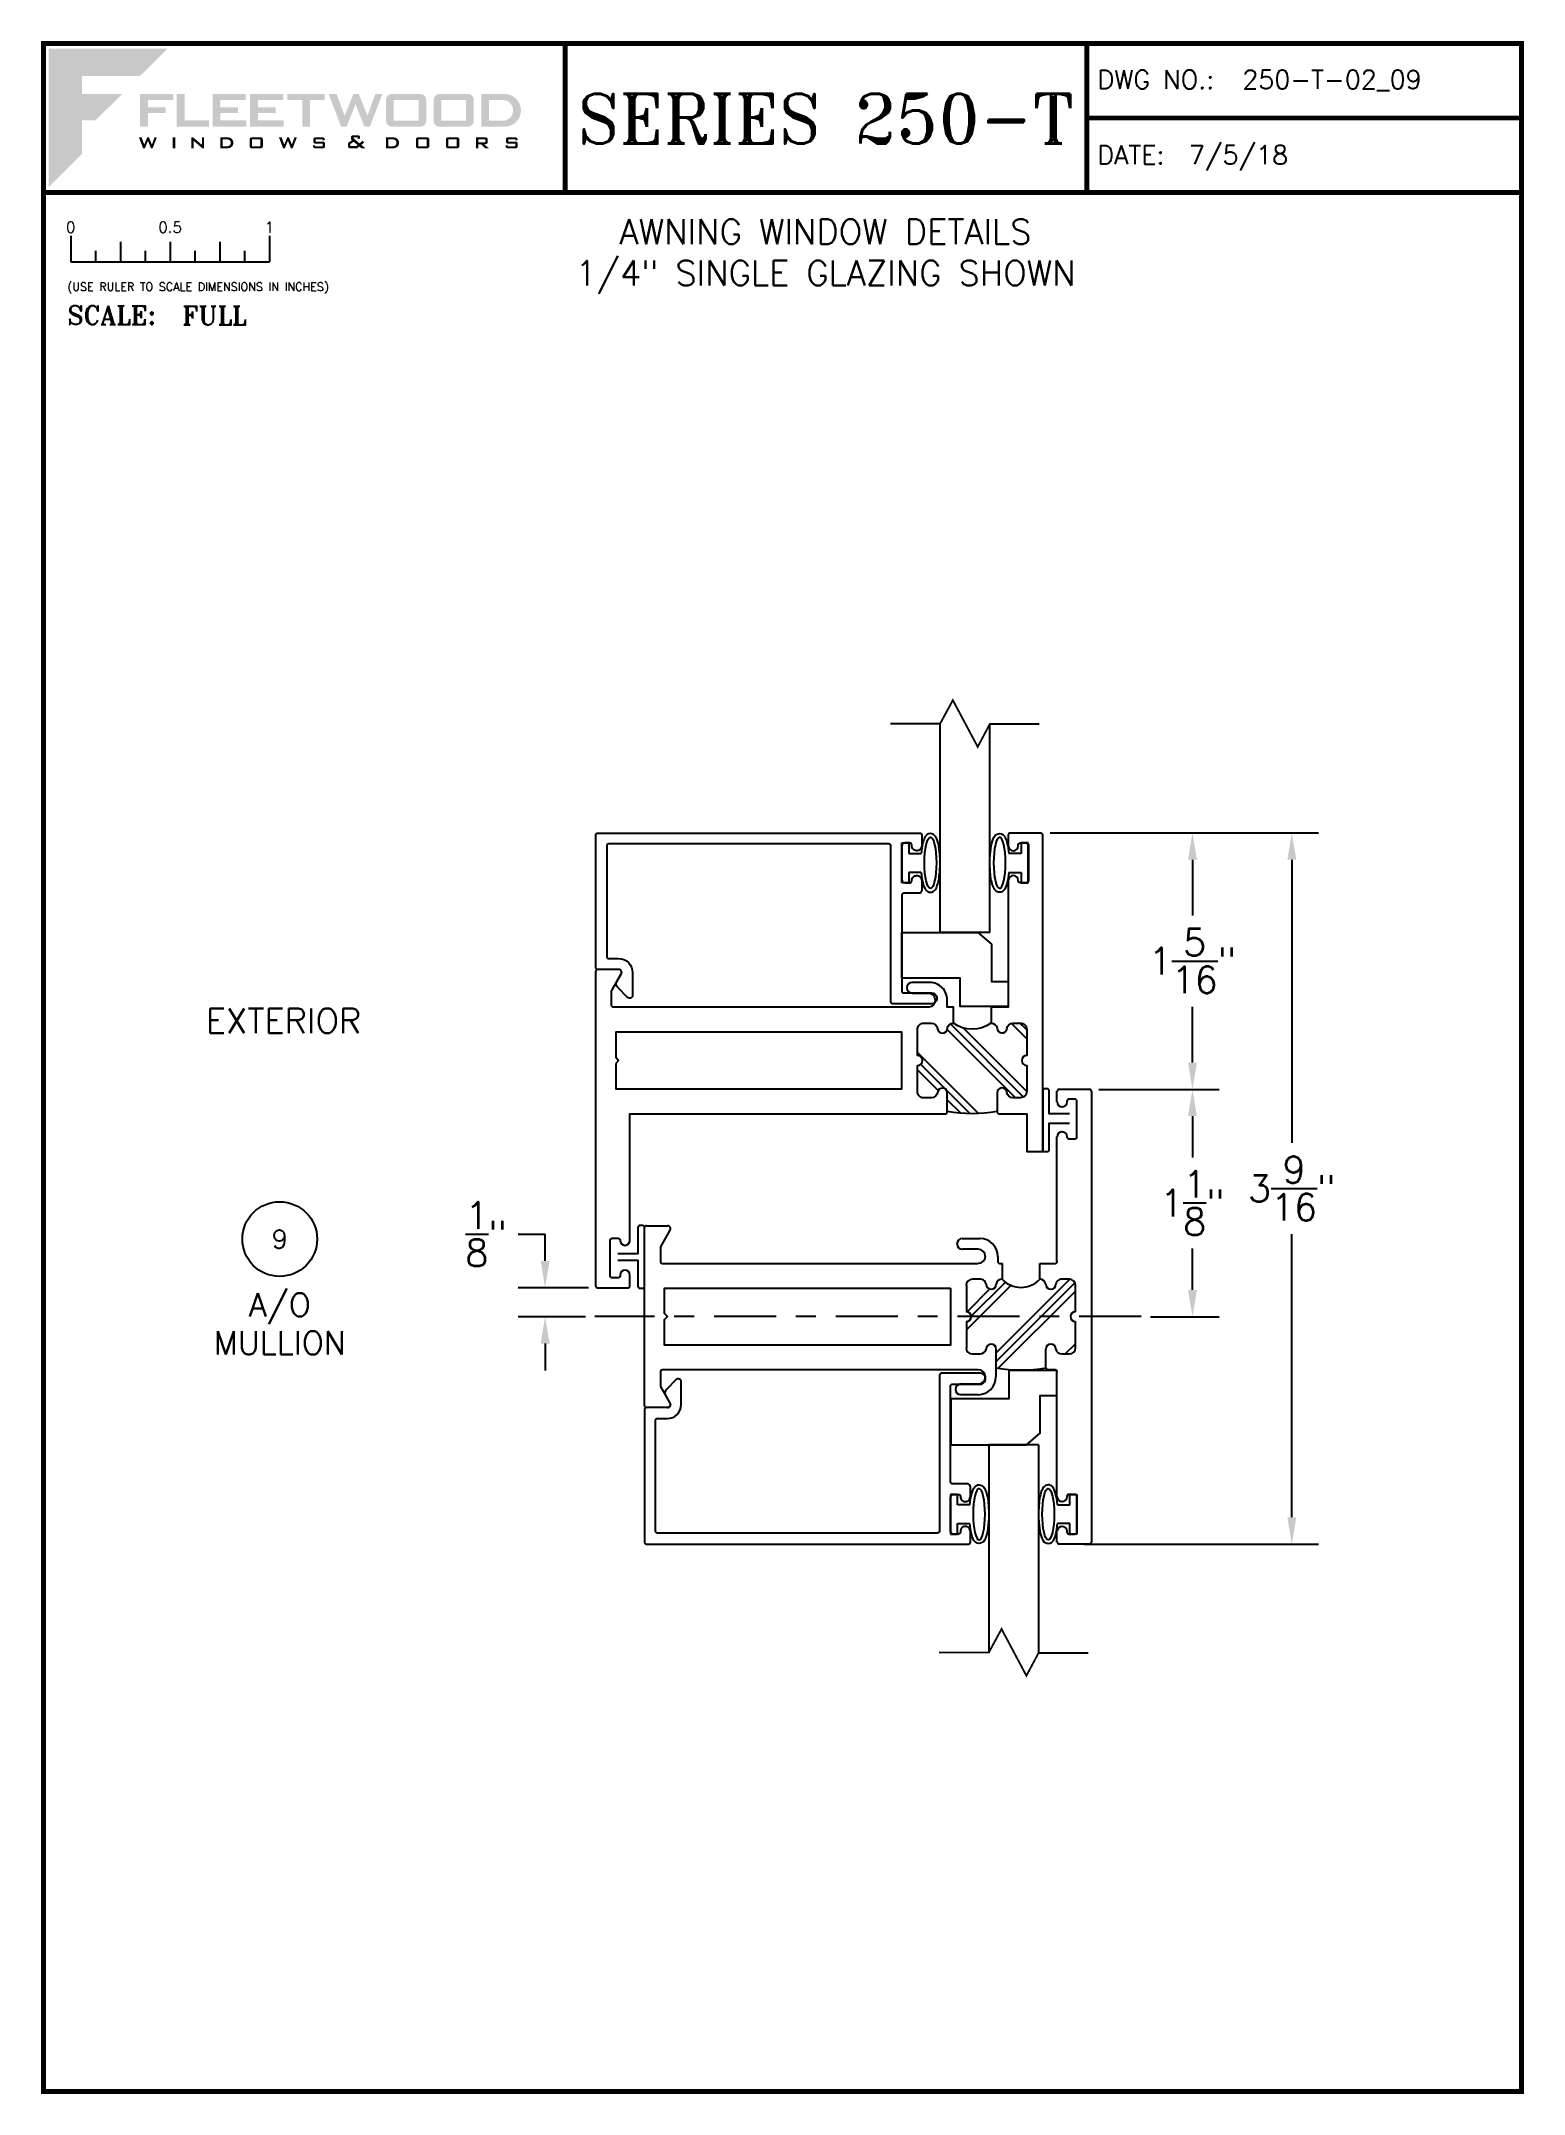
# Paper-space layout 'DETAIL 9' of a CAD drawing. Extents: x 0.3 to 7.8, y 0.1 to 10.4.
# The model-space entities are those that its viewports show. They can reach past a viewport. Long polylines and large blocks are cut down to what shows.
import ezdxf
from ezdxf.enums import TextEntityAlignment as Align

# ---------------------------------------------------------------- set-up
doc = ezdxf.new("R2010")
doc.units = 0
doc.header["$LTSCALE"] = 0.25
doc.header["$MEASUREMENT"] = 0
doc.linetypes.add('CENTER', pattern=[2, 1.25, -0.25, 0.25, -0.25])
doc.layers.get('0').update_dxf_attribs({"linetype": 'CONTINUOUS'})
doc.layers.get('DEFPOINTS').update_dxf_attribs({"linetype": 'CONTINUOUS'})
for name, color, linetype in [('CL', 40, 'CENTER'), ('DIM', 7, 'CONTINUOUS'), ('FRAME', 1, 'CONTINUOUS'), ('GLASS', 7, 'CONTINUOUS'), ('MISC', 7, 'CONTINUOUS'), ('VENT', 5, 'CONTINUOUS'), ('YK_GLASS_STOP', 5, 'CONTINUOUS')]:
    doc.layers.add(name, color=color, linetype=linetype)
doc.layers.add('VP', color=40, linetype='CONTINUOUS', plot=False)
doc.layers.get('VP').off()
doc.styles.add('ROMANS', font='romans')
doc.styles.add('ROMANT', font='romant')
doc.styles.add('SIMPLEX-094', font='simplex.shx', dxfattribs={"height": 0.094})
doc.styles.get("Standard").update_dxf_attribs({"font": 'simplex.shx'})
doc.dimstyles.new('FULL SCALE', dxfattribs={"dimscale": 0.75, "dimtxt": 0.18, "dimasz": 0.18, "dimexe": 0.18, "dimexo": 0.0625, "dimgap": 0.096, "dimtad": 0, "dimtih": 1, "dimtoh": 1, "dimdec": 4, "dimzin": 0, "dimdsep": 46, "dimlunit": 4, "dimtxsty": 'Standard', "dimcen": 0.09, "dimadec": 0, "dimazin": 0, "dimtfac": 1, "dimtdec": 4, "dimtofl": 0, "dimtmove": 0, "dimatfit": 3, "dimfxl": 0, "dimtolj": 1, "dimtzin": 0, "dimarcsym": 0})

# ---------------------------------------------------------------- blocks, each defined once
blk = doc.blocks.new('sectball')
blk.add_circle((0, 0), 0.125)
blk.add_attdef('NO', text='', height=0.062).set_placement((0, 0), align=Align.MIDDLE_CENTER)
for tag, p in [('LINE1', (0, -0.2588)), ('LINE2', (0, -0.3864)), ('LINE3', (0, -0.5214))]:
    blk.add_attdef(tag, text='', height=0.078).set_placement(p, align=Align.CENTER)
blk = doc.blocks.new('*D45')
at = {"layer": 'DEFPOINTS', "color": 0}
for p in [(5.332, 6.462), (5.501, 2.881), (6.595, 2.881)]:
    blk.add_point(p, dxfattribs=at)
at = {"layer": 'DIM', "color": 0, "lineweight": -2}
for p, q in [((5.379, 6.462), (6.73, 6.462)), ((6.595, 6.327), (6.595, 4.901)), ((6.595, 3.016), (6.595, 4.442)), ((5.548, 2.881), (6.73, 2.881))]:
    blk.add_line(p, q, dxfattribs=at)
at = {"layer": 'DIM', "color": 0}
for points in [[(6.573, 6.327), (6.618, 6.327), (6.595, 6.462)], [(6.573, 3.016), (6.618, 3.016), (6.595, 2.881)]]:
    blk.add_solid(points, dxfattribs=at)
at = {"layer": 'DIM', "color": 0, "insert": (6.595, 4.672), "char_height": 0.135, "attachment_point": 5}
blk.add_mtext('\\A1;3{\\H1.000000x;\\S9/16;}"', dxfattribs=at)
blk = doc.blocks.new('Fleetwood_Logo_6-10-15')
h = blk.add_hatch(color=154)
h.dxf.hatch_style = 1
h.paths.add_polyline_path([(0.2526, -0.0017), (0.0019, -0.0017), (0.0019, -0.2942), (0.0725, -0.2236), (0.0725, -0.1535), (0.1007, -0.1535), (0.1567, -0.0976), (0.0725, -0.0976), (0.0725, -0.0596), (0.1946, -0.0596)])
h = blk.add_hatch(color=251)
h.dxf.hatch_style = 1
h.paths.add_polyline_path([(0.2487, -0.1256), (0.2112, -0.1256), (0.2112, -0.1102), (0.2647, -0.1102), (0.2647, -0.0976), (0.1946, -0.0976), (0.1946, -0.1667), (0.2112, -0.1667), (0.2112, -0.1377), (0.2487, -0.1377)])
h = blk.add_hatch(color=251)
h.dxf.hatch_style = 1
h.paths.add_polyline_path([(0.2886, -0.0976), (0.272, -0.0976), (0.272, -0.1667), (0.3401, -0.1667), (0.3401, -0.1535), (0.2886, -0.1535)])
h = blk.add_hatch(color=251)
h.dxf.hatch_style = 1
h.paths.add_polyline_path([(0.4175, -0.0976), (0.3474, -0.0976), (0.3474, -0.1667), (0.4185, -0.1667), (0.4185, -0.1534), (0.364, -0.1534), (0.364, -0.1377), (0.4015, -0.1377), (0.4015, -0.1256), (0.364, -0.1256), (0.364, -0.1102), (0.4175, -0.1102)])
h = blk.add_hatch(color=251)
h.dxf.hatch_style = 1
h.paths.add_polyline_path([(0.4965, -0.0976), (0.4264, -0.0976), (0.4264, -0.1667), (0.4975, -0.1667), (0.4975, -0.1534), (0.443, -0.1534), (0.443, -0.1377), (0.4804, -0.1377), (0.4804, -0.1256), (0.443, -0.1256), (0.443, -0.1102), (0.4965, -0.1102)])
h = blk.add_hatch(color=251)
h.dxf.hatch_style = 1
h.paths.add_polyline_path([(0.5842, -0.0976), (0.5054, -0.0976), (0.5054, -0.1102), (0.5365, -0.1102), (0.5365, -0.1667), (0.5531, -0.1667), (0.5531, -0.1102), (0.5842, -0.1102)])
h = blk.add_hatch(color=251)
h.dxf.hatch_style = 1
h.paths.add_polyline_path([(0.6089, -0.0976), (0.5921, -0.0976), (0.6188, -0.1667), (0.63, -0.1667), (0.6489, -0.1192), (0.6679, -0.1667), (0.6789, -0.1667), (0.7056, -0.0976), (0.6908, -0.0976), (0.6742, -0.1433), (0.6558, -0.0976), (0.6446, -0.0976), (0.6261, -0.1433)])
h = blk.add_hatch(color=251)
h.dxf.hatch_style = 1
h.paths.add_polyline_path([(0.7853, -0.0976), (0.726, -0.0976, 0.414214), (0.7133, -0.1102), (0.7133, -0.154, 0.414214), (0.726, -0.1667), (0.7853, -0.1667, 0.414214), (0.798, -0.154), (0.798, -0.1102, 0.414214)])
h.paths.add_polyline_path([(0.7819, -0.1102), (0.7819, -0.154), (0.7294, -0.154), (0.7294, -0.1102)], flags=16)
h = blk.add_hatch(color=251)
h.dxf.hatch_style = 1
h.paths.add_polyline_path([(0.8856, -0.0976), (0.8262, -0.0976, 0.414214), (0.8136, -0.1102), (0.8136, -0.154, 0.414214), (0.8262, -0.1667), (0.8856, -0.1667, 0.414214), (0.8982, -0.154), (0.8982, -0.1102, 0.414214)])
h.paths.add_polyline_path([(0.8822, -0.1102), (0.8822, -0.154), (0.8296, -0.154), (0.8296, -0.1102)], flags=16)
h = blk.add_hatch(color=251)
h.dxf.hatch_style = 1
h.paths.add_polyline_path([(0.9632, -0.0976), (0.914, -0.0976), (0.914, -0.1667), (0.9632, -0.1667, 1)])
h.paths.add_polyline_path([(0.9301, -0.1102), (0.9593, -0.1102, -1), (0.9593, -0.154), (0.9301, -0.154)], flags=16)
h = blk.add_hatch(color=7)
h.dxf.hatch_style = 1
h.paths.add_polyline_path([(0.2301, -0.1891), (0.2251, -0.1891), (0.2196, -0.2043), (0.2134, -0.1891), (0.2097, -0.1891), (0.2035, -0.2043), (0.1978, -0.1891), (0.1922, -0.1891), (0.2011, -0.2121), (0.2048, -0.2121), (0.2112, -0.1963), (0.2175, -0.2121), (0.2212, -0.2121)])
h = blk.add_hatch(color=7)
h.dxf.hatch_style = 1
h.paths.add_polyline_path([(0.2691, -0.1891), (0.2637, -0.1891), (0.2637, -0.2118), (0.2637, -0.2121), (0.2691, -0.2121)])
h = blk.add_hatch(color=7)
h.dxf.hatch_style = 1
h.paths.add_polyline_path([(0.3077, -0.1964), (0.3259, -0.2121), (0.3298, -0.2121), (0.3298, -0.1891), (0.325, -0.1891), (0.325, -0.2047), (0.3067, -0.1891), (0.3029, -0.1891), (0.3029, -0.2121), (0.3077, -0.2121)])
h = blk.add_hatch(color=7)
h.dxf.hatch_style = 1
h.paths.add_polyline_path([(0.3801, -0.1891), (0.3637, -0.1891), (0.3637, -0.2121), (0.3801, -0.2121, 1)])
h.paths.add_polyline_path([(0.3691, -0.2079), (0.3691, -0.1933), (0.3788, -0.1933, -1), (0.3788, -0.2079)], flags=16)
h = blk.add_hatch(color=7)
h.dxf.hatch_style = 1
h.paths.add_polyline_path([(0.4537, -0.2079), (0.4537, -0.1933, 0.414214), (0.4495, -0.1891), (0.4297, -0.1891, 0.414214), (0.4255, -0.1933), (0.4255, -0.2079, 0.414214), (0.4297, -0.2121), (0.4495, -0.2121, 0.414214)])
h.paths.add_polyline_path([(0.4308, -0.2079), (0.4308, -0.1933), (0.4484, -0.1933), (0.4484, -0.2079)], flags=16)
h = blk.add_hatch(color=7)
h.dxf.hatch_style = 1
h.paths.add_polyline_path([(0.5253, -0.1891), (0.5203, -0.1891), (0.5148, -0.2043), (0.5087, -0.1891), (0.5049, -0.1891), (0.4988, -0.2043), (0.493, -0.1891), (0.4874, -0.1891), (0.4963, -0.2121), (0.5001, -0.2121), (0.5064, -0.1963), (0.5127, -0.2121), (0.5164, -0.2121)])
h = blk.add_hatch(color=7)
h.dxf.hatch_style = 1
h.paths.add_polyline_path([(0.5801, -0.1891), (0.5643, -0.1891, 0.414214), (0.56, -0.1933), (0.56, -0.1981, 0.414214), (0.5643, -0.2024), (0.58, -0.2024), (0.58, -0.2078), (0.5637, -0.2078), (0.5637, -0.2052), (0.5591, -0.2062), (0.5591, -0.2078, 0.414214), (0.5634, -0.2121), (0.5805, -0.2121, 0.414214), (0.5848, -0.2078), (0.5848, -0.2024, 0.414214), (0.5805, -0.1982), (0.5648, -0.1982), (0.5648, -0.193), (0.5798, -0.193), (0.5798, -0.1958), (0.5843, -0.1948), (0.5843, -0.1933, 0.414214)])
h = blk.add_hatch(color=7)
h.dxf.hatch_style = 1
h.paths.add_polyline_path([(0.645, -0.1913, -0.222262), (0.6447, -0.1906), (0.6447, -0.1892), (0.6535, -0.1892), (0.6535, -0.193), (0.6587, -0.1918), (0.6587, -0.189, 0.414214), (0.6544, -0.1847), (0.6437, -0.1847, 0.414214), (0.6394, -0.189), (0.6394, -0.1922, 0.222262), (0.6407, -0.1948), (0.6415, -0.1955), (0.6345, -0.1998, 0.260684), (0.6329, -0.2027), (0.6329, -0.2078, 0.414214), (0.6372, -0.2121), (0.6514, -0.2121, 0.17577), (0.6536, -0.2113), (0.657, -0.2085), (0.6614, -0.2121), (0.6699, -0.2121), (0.6613, -0.2049), (0.6676, -0.1997), (0.6637, -0.1964), (0.6574, -0.2017)])
h.paths.add_polyline_path([(0.6532, -0.2052), (0.6509, -0.2072, -0.17577), (0.6502, -0.2074), (0.6382, -0.2074), (0.6382, -0.2033, -0.260684), (0.6387, -0.2025), (0.6451, -0.1985)], flags=16)
h = blk.add_hatch(color=7)
h.dxf.hatch_style = 1
h.paths.add_polyline_path([(0.7294, -0.1891), (0.713, -0.1891), (0.713, -0.2121), (0.7294, -0.2121, 1)])
h.paths.add_polyline_path([(0.7184, -0.2079), (0.7184, -0.1933), (0.7281, -0.1933, -1), (0.7281, -0.2079)], flags=16)
h = blk.add_hatch(color=7)
h.dxf.hatch_style = 1
h.paths.add_polyline_path([(0.8045, -0.2079), (0.8045, -0.1933, 0.414214), (0.8003, -0.1891), (0.7805, -0.1891, 0.414214), (0.7763, -0.1933), (0.7763, -0.2079, 0.414214), (0.7805, -0.2121), (0.8003, -0.2121, 0.414214)])
h.paths.add_polyline_path([(0.7816, -0.2079), (0.7816, -0.1933), (0.7992, -0.1933), (0.7992, -0.2079)], flags=16)
h = blk.add_hatch(color=7)
h.dxf.hatch_style = 1
h.paths.add_polyline_path([(0.8678, -0.2079), (0.8678, -0.1933, 0.414214), (0.8636, -0.1891), (0.8438, -0.1891, 0.414214), (0.8396, -0.1933), (0.8396, -0.2079, 0.414214), (0.8438, -0.2121), (0.8636, -0.2121, 0.414214)])
h.paths.add_polyline_path([(0.8449, -0.2079), (0.8449, -0.1933), (0.8624, -0.1933), (0.8624, -0.2079)], flags=16)
h = blk.add_hatch(color=7)
h.dxf.hatch_style = 1
h.paths.add_polyline_path([(0.9277, -0.1993), (0.9277, -0.1933, 0.414214), (0.9235, -0.1891), (0.9028, -0.1891), (0.9028, -0.2121), (0.9082, -0.2121), (0.9082, -0.2035), (0.9131, -0.2035), (0.9224, -0.2121), (0.9303, -0.2121), (0.9197, -0.2035), (0.9235, -0.2035, 0.414214)])
h.paths.add_polyline_path([(0.9082, -0.1993), (0.9082, -0.1933), (0.9214, -0.1933, -0.414214), (0.9224, -0.1943), (0.9224, -0.1983, -0.414214), (0.9214, -0.1993)], flags=16)
h = blk.add_hatch(color=7)
h.dxf.hatch_style = 1
h.paths.add_polyline_path([(0.9867, -0.1982), (0.971, -0.1982), (0.971, -0.193), (0.9859, -0.193), (0.9859, -0.1958), (0.9905, -0.1948), (0.9905, -0.1933, 0.414214), (0.9863, -0.1891), (0.9705, -0.1891, 0.414214), (0.9662, -0.1933), (0.9662, -0.1981, 0.414214), (0.9705, -0.2024), (0.9862, -0.2024), (0.9862, -0.2078), (0.9699, -0.2078), (0.9699, -0.2052), (0.9653, -0.2062), (0.9653, -0.2078, 0.414214), (0.9696, -0.2121), (0.9867, -0.2121, 0.414214), (0.991, -0.2078), (0.991, -0.2024, 0.414214)])
blk = doc.blocks.new('A-SIZE_P')
at = {"const_width": 0.025}
blk.add_lwpolyline([(0.313, 0.125), (7.751, 0.125), (7.751, 10.437), (0.313, 10.437)], close=True, dxfattribs=at)
for points in [[(2.938, 10.437), (2.938, 9.687)], [(5.563, 10.437), (5.563, 9.687)], [(5.563, 10.062), (7.751, 10.062)], [(0.313, 9.687), (7.751, 9.687)]]:
    blk.add_lwpolyline(points, dxfattribs=at)
at = {"xscale": 2.387023416083395, "yscale": 2.387023416083395, "zscale": 2.387023416083395}
blk.add_blockref('Fleetwood_Logo_6-10-15', (0.334, 10.416), dxfattribs=at)
for s, style, p in [('DWG NO.:', 'SIMPLEX-094', (5.617, 10.209)), ('DATE:', 'SIMPLEX-094', (5.616, 9.829)), ('SCALE:', 'ROMANT', (0.433, 9.022))]:
    blk.add_text(s, height=0.094, dxfattribs=dict(style=style)).set_placement(p)
for tag, p, style in [('DWG_NO', (6.346, 10.209), 'SIMPLEX-094'), ('DATE', (6.077, 9.829), 'SIMPLEX-094'), ('SCALE', (1.011, 9.02), 'ROMANT')]:
    blk.add_attdef(tag, p, '', height=0.094, dxfattribs=dict(style=style))
for tag, height, style, width, p, p2 in [('DWG_NO_F', 0.094, 'SIMPLEX-094', 1.745692, (6.347, 10.209), (7.683, 10.209)), ('PRODUCT', 0.25, 'ROMANT', 1.390728, (3.001, 9.934), (5.5, 9.934))]:
    blk.add_attdef(tag, text='', height=height, dxfattribs=dict(style=style, width=width)).set_placement(p, p2, align=Align.FIT)
blk = doc.blocks.new('Full')
for p, q in [((0.137, -0.219), (0.137, -0.35)), ((0.262, -0.294), (0.262, -0.35)), ((0.387, -0.249), (0.387, -0.35)), ((0.512, -0.294), (0.512, -0.35)), ((0.637, -0.249), (0.637, -0.35)), ((0.762, -0.294), (0.762, -0.35)), ((0.887, -0.249), (0.887, -0.35)), ((1.012, -0.294), (1.012, -0.35)), ((1.137, -0.219), (1.137, -0.35)), ((0.137, -0.35), (1.137, -0.35))]:
    blk.add_line(p, q)
for s, p in [('0', (0.137, -0.219)), ('0.5', (0.637, -0.219)), ('1', (1.137, -0.219))]:
    blk.add_text(s, height=0.055).set_placement(p, align=Align.BOTTOM_CENTER)
at = {"style": 'ROMANS'}
blk.add_text('(USE RULER TO SCALE DIMENSIONS IN INCHES)', height=0.04115, dxfattribs=at).set_placement((0.12, -0.495))
blk = doc.blocks.new('*D126')
at = {"layer": 'DEFPOINTS', "color": 0}
for p in [(2.837, 4.172), (3.102, 4.172), (3.087, 4.026)]:
    blk.add_point(p, dxfattribs=at)
at = {"layer": 'GLASS', "color": 0, "lineweight": -2}
for p, q in [((2.702, 4.442), (2.837, 4.442)), ((2.837, 4.307), (2.837, 4.442)), ((3.055, 4.172), (2.702, 4.172)), ((3.04, 4.026), (2.702, 4.026)), ((2.837, 3.891), (2.837, 3.756))]:
    blk.add_line(p, q, dxfattribs=at)
at = {"layer": 'GLASS', "color": 0}
for points in [[(2.815, 4.307), (2.86, 4.307), (2.837, 4.172)], [(2.815, 3.891), (2.86, 3.891), (2.837, 4.026)]]:
    blk.add_solid(points, dxfattribs=at)
at = {"layer": 'GLASS', "color": 0, "insert": (2.54, 4.442), "char_height": 0.135, "attachment_point": 5}
blk.add_mtext('\\A1;{\\H1.000000x;\\S1/8;}"', dxfattribs=at)
blk = doc.blocks.new('*D127')
at = {"layer": 'DEFPOINTS', "color": 0}
for p in [(5.332, 6.462), (5.577, 5.171), (6.095, 5.171)]:
    blk.add_point(p, dxfattribs=at)
at = {"layer": 'GLASS', "color": 0, "lineweight": -2}
for p, q in [((5.379, 6.462), (6.23, 6.462)), ((6.095, 6.327), (6.095, 6.046)), ((6.095, 5.306), (6.095, 5.587)), ((5.624, 5.171), (6.23, 5.171))]:
    blk.add_line(p, q, dxfattribs=at)
at = {"layer": 'GLASS', "color": 0}
for points in [[(6.073, 6.327), (6.118, 6.327), (6.095, 6.462)], [(6.073, 5.306), (6.118, 5.306), (6.095, 5.171)]]:
    blk.add_solid(points, dxfattribs=at)
at = {"layer": 'GLASS', "color": 0, "insert": (6.095, 5.817), "char_height": 0.135, "attachment_point": 5}
blk.add_mtext('\\A1;1{\\H1.000000x;\\S5/16;}"', dxfattribs=at)
blk = doc.blocks.new('*D128')
at = {"layer": 'DEFPOINTS', "color": 0}
for p in [(5.577, 5.171), (5.837, 4.026), (6.095, 4.026)]:
    blk.add_point(p, dxfattribs=at)
at = {"layer": 'GLASS', "color": 0, "lineweight": -2}
for p, q in [((5.624, 5.171), (6.23, 5.171)), ((6.095, 5.036), (6.095, 4.828)), ((6.095, 4.161), (6.095, 4.369)), ((5.884, 4.026), (6.23, 4.026))]:
    blk.add_line(p, q, dxfattribs=at)
at = {"layer": 'GLASS', "color": 0}
for points in [[(6.073, 5.036), (6.118, 5.036), (6.095, 5.171)], [(6.073, 4.161), (6.118, 4.161), (6.095, 4.026)]]:
    blk.add_solid(points, dxfattribs=at)
at = {"layer": 'GLASS', "color": 0, "insert": (6.095, 4.599), "char_height": 0.135, "attachment_point": 5}
blk.add_mtext('\\A1;1{\\H1.000000x;\\S1/8;}"', dxfattribs=at)
blk = doc.blocks.new('05P01-T-BAR')
h = blk.add_hatch()
h.set_pattern_fill('PLAST', angle=225, style=0)
h.paths.add_polyline_path([(0.006, 1.12, -0.414214), (-0.018, 1.145, -0.414214), (0.006, 1.17), (0.006, 1.302, 0.414214), (-0.024, 1.333), (-0.054, 1.333, 0.448856), (-0.093, 1.308, -1), (-0.143, 1.308, 0.363634), (-0.174, 1.333, -0.437775), (-0.362, 1.333, 0.363634), (-0.394, 1.308, -1), (-0.443, 1.308, 0.448856), (-0.483, 1.333), (-0.513, 1.333, 0.414214), (-0.543, 1.302), (-0.543, 1.17, -0.414214), (-0.518, 1.145, -0.414214), (-0.543, 1.12), (-0.543, 0.988, 0.414214), (-0.513, 0.957), (-0.483, 0.957), (-0.473, 0.957, 0.352985), (-0.443, 0.982, -1), (-0.394, 0.982), (-0.394, 0.887, 0.081165), (-0.143, 0.887), (-0.143, 0.982, -1), (-0.093, 0.982, 0.352985), (-0.064, 0.957), (-0.054, 0.957), (-0.024, 0.957, 0.414214), (0.006, 0.988)])
for p, q in [((-0.087, 2.226), (-0.087, 2.28)), ((-0.076, 2.29), (0.076, 2.29)), ((0.086, 2.28), (0.086, 0.01)), ((-0.061, 2.201), (-0.062, 2.201)), ((-0.037, 2.23), (-0.037, 2.226)), ((0.003, 2.24), (-0.027, 2.24)), ((0.013, 2.05), (0.013, 2.23)), ((-0.062, 2.076), (-0.061, 2.076)), ((-0.087, 1.423), (-0.087, 2.051)), ((-0.037, 2.051), (-0.037, 2.05)), ((-0.027, 2.04), (0.003, 2.04)), ((-2.163, 0.697), (-2.163, 1.593)), ((-2.153, 1.603), (-2.047, 1.603)), ((-2.035, 1.581), (-2.083, 1.496)), ((-2.083, 1.496), (-2.083, 1.423)), ((-0.59, 1.511), (-0.59, 1.512)), ((-0.564, 1.538), (-0.475, 1.538)), ((-0.483, 1.484), (-0.563, 1.484)), ((-0.447, 1.449), (-0.447, 1.449)), ((-0.385, 1.448), (-0.385, 1.423)), ((-2.073, 1.413), (-0.483, 1.413)), ((-0.375, 1.413), (-0.362, 1.413)), ((-0.362, 1.333), (-0.362, 1.413)), ((-0.174, 1.333), (-0.174, 1.413)), ((-0.174, 1.413), (-0.096, 1.413)), ((-0.543, 1.302), (-0.543, 1.17)), ((-0.483, 1.333), (-0.513, 1.333)), ((-0.024, 1.333), (-0.054, 1.333)), ((0.006, 1.17), (0.006, 1.302)), ((-0.543, 1.12), (-0.543, 0.988)), ((0.006, 0.988), (0.006, 1.12)), ((-0.513, 0.957), (-0.483, 0.957)), ((-0.483, 0.957), (-0.474, 0.957)), ((-0.394, 0.982), (-0.394, 0.842)), ((-0.143, 0.887), (-0.143, 0.982)), ((-0.062, 0.957), (-0.054, 0.957)), ((-0.054, 0.957), (-0.024, 0.957)), ((-2.083, 0.867), (-2.083, 0.794)), ((-0.483, 0.877), (-2.073, 0.877)), ((-0.447, 0.841), (-0.447, 0.842)), ((-0.096, 0.877), (-0.133, 0.877)), ((-0.087, 0.239), (-0.087, 0.867)), ((-2.083, 0.794), (-2.035, 0.71)), ((-0.598, 0.779), (-0.598, 0.779)), ((-0.484, 0.752), (-0.572, 0.752)), ((-0.571, 0.806), (-0.483, 0.806)), ((-2.047, 0.687), (-2.153, 0.687)), ((-0.061, 0.214), (-0.062, 0.214)), ((-0.037, 0.24), (-0.037, 0.239)), ((0.003, 0.25), (-0.027, 0.25)), ((0.013, 0.06), (0.013, 0.24)), ((-0.087, 0.01), (-0.087, 0.064)), ((0.076, 0), (-0.076, 0)), ((-0.062, 0.089), (-0.061, 0.089)), ((-0.037, 0.064), (-0.037, 0.06)), ((-0.027, 0.05), (0.003, 0.05))]:
    blk.add_line(p, q)
blk.add_lwpolyline([(-0.623, 1.288), (-0.623, 1.002), (-2.063, 1.002), (-2.063, 1.13), (-2.048, 1.145), (-2.063, 1.16), (-2.063, 1.288)], close=True)
for centre, radius, start, end in [((-0.076, 2.28), 0.01, 90, 180), ((0.076, 2.28), 0.01, 0, 90), ((-0.062, 2.226), 0.0249, 180, 270), ((-0.061, 2.226), 0.0249, 270, 360), ((-0.027, 2.23), 0.01, 90, 180), ((0.003, 2.23), 0.01, 0, 90), ((-0.062, 2.051), 0.0249, 90, 180), ((-0.061, 2.051), 0.0249, 360, 90), ((-0.027, 2.05), 0.01, 180, 270), ((0.003, 2.05), 0.01, 270, 0), ((-2.153, 1.593), 0.01, 90, 180), ((-2.047, 1.588), 0.015, 330, 90), ((-0.564, 1.512), 0.0265, 90, 180), ((-0.563, 1.511), 0.027, 180, 270), ((-0.483, 1.449), 0.0355, 270, 0), ((-0.483, 1.449), 0.035, 0, 90), ((-0.475, 1.448), 0.09, 0, 90), ((-2.073, 1.423), 0.01, 180, 270), ((-0.375, 1.423), 0.01, 180, 270), ((-0.096, 1.423), 0.01, 270, 0), ((-0.513, 1.302), 0.031, 90, 180), ((-0.474, 1.303), 0.031, 8.9927, 105.6855), ((-0.418, 1.308), 0.025, 180, 0), ((-0.363, 1.302), 0.031, 88.9185, 168.8505), ((-0.174, 1.302), 0.031, 11.1495, 91.0815), ((-0.118, 1.308), 0.025, 180, 0), ((-0.063, 1.303), 0.031, 74.3145, 171.0073), ((-0.024, 1.302), 0.031, 0, 90), ((-0.543, 1.145), 0.025, 0, 90), ((-0.543, 1.145), 0.025, 270, 360), ((0.006, 1.145), 0.025, 90, 180), ((0.006, 1.145), 0.025, 180, 270), ((-0.513, 0.988), 0.031, 180, 270), ((-0.474, 0.988), 0.031, 268.9185, 348.8505), ((-0.418, 0.982), 0.025, 0, 180), ((-0.118, 0.982), 0.025, 0, 180), ((-0.063, 0.988), 0.031, 191.1495, 271.0815), ((-0.024, 0.988), 0.031, 270, 0), ((-2.073, 0.867), 0.01, 90, 180), ((-0.483, 0.842), 0.0355, 0, 90), ((-0.484, 0.842), 0.09, 270, 360), ((-0.483, 0.841), 0.035, 270, 0), ((-0.133, 0.887), 0.01, 180, 270), ((-0.096, 0.867), 0.01, 0, 90), ((-0.571, 0.779), 0.027, 90, 180), ((-0.572, 0.779), 0.0265, 180, 270), ((-2.153, 0.697), 0.01, 180, 270), ((-2.047, 0.702), 0.015, 270, 30), ((-0.062, 0.239), 0.0249, 180, 270), ((-0.061, 0.239), 0.0249, 270, 0), ((-0.027, 0.24), 0.01, 90, 180), ((0.003, 0.24), 0.01, 0, 90), ((-0.062, 0.064), 0.0249, 90, 180), ((-0.076, 0.01), 0.01, 180, 270), ((-0.061, 0.064), 0.0249, 0, 90), ((-0.027, 0.06), 0.01, 180, 270), ((0.003, 0.06), 0.01, 270, 360), ((0.076, 0.01), 0.01, 270, 0)]:
    blk.add_arc(centre, radius, start, end)
at = {"color": 7}
for centre, radius, start, end in [((-0.268, 1.42), 0.128, 222.7148, 317.2852), ((-0.268, 1.652), 0.775, 260.7195, 279.2805)]:
    blk.add_arc(centre, radius, start, end, dxfattribs=at)
blk = doc.blocks.new('05P11-Z-BAR')
h = blk.add_hatch()
h.set_pattern_fill('PLAST', angle=45, style=0)
h.set_pattern_definition([(45, (-0.3846, -1e-07), (-0.176777, 0.176777), []), (45, (-0.4067, 0.0221), (-0.176777, 0.176777), []), (45, (-0.4288, 0.0442), (-0.176777, 0.176777), [])])
h.paths.add_polyline_path([(0.006, 1.12, -0.414214), (-0.018, 1.145, -0.414214), (0.006, 1.17), (0.006, 1.302, 0.414214), (-0.025, 1.333), (-0.063, 1.333, 0.38311), (-0.094, 1.305, -0.947716), (-0.143, 1.308), (-0.143, 1.403, 0.087329), (-0.394, 1.403), (-0.394, 1.308, -1), (-0.443, 1.308, 0.352985), (-0.473, 1.333), (-0.512, 1.333, 0.414214), (-0.544, 1.302), (-0.544, 1.17, -0.414214), (-0.518, 1.145, -0.414214), (-0.544, 1.12), (-0.544, 0.988, 0.414214), (-0.512, 0.957), (-0.474, 0.957, 0.38311), (-0.443, 0.985, -0.898027), (-0.394, 0.985, 0.38311), (-0.363, 0.957, -0.325577), (-0.174, 0.957, 0.363634), (-0.143, 0.982, -0.947716), (-0.094, 0.985, 0.38311), (-0.063, 0.957), (-0.025, 0.957, 0.414214), (0.006, 0.988)])
blk.add_line((-0.087, 0.877), (-0.087, 0.877))
for points in [[(-2.164, 2.28, -0.414214), (-2.154, 2.29), (-2.001, 2.29, -0.414214), (-1.991, 2.28), (-1.991, 2.226, -1), (-2.041, 2.226), (-2.041, 2.23, 0.414214), (-2.051, 2.24), (-2.081, 2.24, 0.414214), (-2.091, 2.23), (-2.091, 2.05, 0.414214), (-2.081, 2.04), (-2.051, 2.04, 0.414214), (-2.041, 2.05), (-2.041, 2.051, -1), (-1.991, 2.051), (-1.991, 1.413), (-0.403, 1.413, -0.414214), (-0.394, 1.403), (-0.394, 1.306, -0.888834), (-0.443, 1.306, 0.377258), (-0.474, 1.333), (-0.512, 1.333, 0.414214), (-0.544, 1.302), (-0.544, 1.17, -1), (-0.544, 1.12), (-0.544, 0.988, 0.414214), (-0.512, 0.957), (-0.474, 0.957, 0.383109), (-0.443, 0.985, -0.898027), (-0.394, 0.985, 0.38311), (-0.363, 0.957), (-0.363, 0.877), (-0.394, 0.877), (-0.394, 0.842, -0.414214), (-0.483, 0.752), (-0.571, 0.752, -1), (-0.571, 0.806), (-0.486, 0.806, 0.859155), (-0.486, 0.877), (-2.074, 0.877, 0.414214), (-2.084, 0.867), (-2.084, 0.797, 0.131652), (-2.082, 0.792), (-2.035, 0.709, -0.577353), (-2.048, 0.687), (-2.154, 0.687, -0.414214), (-2.164, 0.697), (-2.164, 2.28)], [(-0.025, 0.957, 0.414214), (0.006, 0.988), (0.006, 1.12, -1), (0.006, 1.17), (0.006, 1.302, 0.414214), (-0.025, 1.333), (-0.063, 1.333, 0.38311), (-0.094, 1.305, -0.947716), (-0.143, 1.308), (-0.143, 1.403, -0.414214), (-0.133, 1.413), (0.006, 1.413), (0.006, 1.603), (0.086, 1.603), (0.086, 0.01, -0.414214), (0.077, 0), (-0.077, 0, -0.414214), (-0.087, 0.01), (-0.087, 0.064, -1), (-0.037, 0.064), (-0.037, 0.06, 0.414214), (-0.027, 0.05), (0.003, 0.05, 0.414214), (0.014, 0.06), (0.014, 0.24, 0.414214), (0.003, 0.25), (-0.027, 0.25, 0.414214), (-0.037, 0.24), (-0.037, 0.239, -1), (-0.087, 0.239), (-0.087, 0.877), (-0.174, 0.877), (-0.174, 0.957, 0.363634), (-0.143, 0.982, -0.947716), (-0.094, 0.985, 0.38311), (-0.063, 0.957), (-0.025, 0.957)]]:
    blk.add_lwpolyline(points, format="xyb")
blk.add_lwpolyline([(-2.063, 1.16), (-2.063, 1.288), (-0.623, 1.288), (-0.623, 1.002), (-2.063, 1.002), (-2.063, 1.129), (-2.048, 1.145)], close=True)
at = {"color": 7}
for centre, radius, start, end in [((-0.269, 0.638), 0.775, 80.7195, 99.2805), ((-0.269, 0.828), 0.16, 53.9319, 126.0681)]:
    blk.add_arc(centre, radius, start, end, dxfattribs=at)
blk = doc.blocks.new('05P05-.25in_GLASS_STOP')
for p, q in [((-0.588, 0.25), (-0.623, 0.25)), ((-0.623, 0.25), (-0.623, 0.05)), ((-0.588, 0.198), (-0.588, 0.25)), ((-0.022, 0.198), (-0.022, 0.25)), ((-0.022, 0.25), (0.013, 0.25)), ((0.013, 0.25), (0.013, 0.05)), ((-0.526, 0.198), (-0.588, 0.198)), ((-0.084, 0.198), (-0.022, 0.198)), ((-0.623, 0.05), (-0.588, 0.05)), ((-0.588, 0.05), (-0.588, 0.103)), ((-0.588, 0.103), (-0.526, 0.103)), ((-0.022, 0.103), (-0.084, 0.103)), ((-0.022, 0.05), (-0.022, 0.103)), ((0.013, 0.05), (-0.022, 0.05))]:
    blk.add_line(p, q)
blk.add_lwpolyline([(-2.048, 0.632, 0.414214), (-1.978, 0.702), (-1.978, 0.817, 0.668179), (-2.003, 0.828), (-2.053, 0.778, 0.339454), (-2.057, 0.748), (-2.035, 0.71, -0.57735), (-2.048, 0.687), (-2.153, 0.687, 0.414214), (-2.163, 0.677), (-2.163, 0.01, 0.414214), (-2.153, 0), (-0.533, 0, 0.414214), (-0.523, 0.01), (-0.523, 0.064, 0.414214), (-0.548, 0.089), (-0.549, 0.089, 0.414214), (-0.573, 0.064), (-0.573, 0.06, -0.414214), (-0.583, 0.05), (-0.608, 0.05, -0.414214), (-0.623, 0.065), (-0.623, 0.235, -0.414214), (-0.608, 0.25), (-0.583, 0.25, -0.414214), (-0.573, 0.24), (-0.573, 0.239, 0.414214), (-0.549, 0.214), (-0.548, 0.214, 0.414214), (-0.523, 0.239), (-0.523, 0.288, 0.414214), (-0.538, 0.303), (-0.613, 0.303, -0.414214), (-0.623, 0.313), (-0.623, 0.795, -0.414214), (-0.613, 0.805), (-0.474, 0.805, 0.414214), (-0.447, 0.832), (-0.447, 0.833, 0.414214), (-0.474, 0.86), (-0.668, 0.86, 0.414214), (-0.678, 0.85), (-0.678, 0.065, -0.414214), (-0.688, 0.055), (-2.098, 0.055, -0.414214), (-2.108, 0.065), (-2.108, 0.622, -0.414214), (-2.098, 0.632)], format="xyb", close=True)
at = {"extrusion": (0, 0, -1)}
blk.add_ellipse((-0.479, 0.15), major_axis=(0, 0.129), ratio=0.232303, dxfattribs=at)
blk.add_ellipse((-0.131, 0.15), major_axis=(0, 0.129), ratio=0.232303)
for points in [[(-0.526, 0.198), (-0.524, 0.219), (-0.521, 0.239), (-0.512, 0.269), (-0.508, 0.28), (-0.495, 0.294), (-0.487, 0.298), (-0.479, 0.298), (-0.468, 0.298), (-0.46, 0.292), (-0.451, 0.279), (-0.447, 0.272), (-0.437, 0.244), (-0.433, 0.215), (-0.428, 0.136), (-0.432, 0.085), (-0.444, 0.034), (-0.448, 0.022), (-0.464, 0.005), (-0.478, 0), (-0.499, 0.008), (-0.504, 0.016), (-0.512, 0.032), (-0.515, 0.041), (-0.522, 0.067), (-0.524, 0.084), (-0.526, 0.103)], [(-0.084, 0.198), (-0.086, 0.219), (-0.089, 0.239), (-0.098, 0.269), (-0.102, 0.28), (-0.115, 0.294), (-0.123, 0.298), (-0.131, 0.298), (-0.142, 0.298), (-0.15, 0.292), (-0.159, 0.279), (-0.163, 0.272), (-0.173, 0.244), (-0.177, 0.215), (-0.182, 0.136), (-0.178, 0.085), (-0.166, 0.034), (-0.162, 0.022), (-0.146, 0.005), (-0.132, 0), (-0.111, 0.008), (-0.106, 0.016), (-0.098, 0.032), (-0.095, 0.041), (-0.088, 0.067), (-0.086, 0.084), (-0.084, 0.103)]]:
    blk.add_open_spline(points, degree=3, knots=[5.075676, 5.075676, 5.075676, 5.075676, 5.596595, 5.596595, 6.055763, 6.055763, 6.283185, 6.283185, 6.283185, 6.572914, 6.572914, 6.862642, 6.862642, 7.608886, 7.608886, 8.676451, 8.676451, 9.18434, 9.18434, 9.518242, 9.518242, 9.852144, 9.852144, 10.186046, 10.186046, 10.631436, 10.631436, 10.631436, 10.631436])

msp = doc.modelspace()

# ---------------------------------------------------------------- linework, layer by layer
at = {"layer": 'CL'}
msp.add_line((27.91, 9.331), (25.16, 9.331), dxfattribs=at)
at = {"layer": 'GLASS', "color": 7, "linetype": 'Continuous'}
for p, q in [((26.898, 11.266), (26.898, 12.312)), ((27.148, 11.266), (27.148, 12.315)), ((27.143, 8.686), (27.143, 7.64)), ((27.393, 8.686), (27.393, 7.637))]:
    msp.add_line(p, q, dxfattribs=at)
at = {"layer": 'GLASS'}
for p, q in [((27.148, 11.266), (26.898, 11.266)), ((27.393, 8.686), (27.143, 8.686))]:
    msp.add_line(p, q, dxfattribs=at)
at = {"layer": 'MISC', "const_width": 0.0094}
for points in [[(26.648, 12.317), (26.898, 12.317), (26.962, 12.435), (27.087, 12.2), (27.148, 12.315), (27.398, 12.315)], [(26.893, 7.64), (27.143, 7.64), (27.207, 7.758), (27.332, 7.523), (27.393, 7.637), (27.643, 7.637)]]:
    msp.add_lwpolyline(points, dxfattribs=at)
at = {"layer": 'MISC', "linetype": 'Continuous'}
for points in [[(27.241, 10.893), (26.999, 10.893), (26.999, 11.035), (26.705, 11.035), (26.705, 11.266), (27.087, 11.266)], [(27.087, 11.266), (27.156, 11.207), (27.156, 11.018), (27.241, 11.018)], [(27.487, 9.059), (27.244, 9.059), (27.244, 8.917), (26.951, 8.917), (26.951, 8.686), (27.333, 8.686)], [(27.333, 8.686), (27.401, 8.745), (27.401, 8.934), (27.487, 8.934)]]:
    msp.add_lwpolyline(points, dxfattribs=at)
for points in [[(27.549, 10.352), (27.447, 10.352), (27.447, 10.468, 0.414214), (27.437, 10.478), (27.424, 10.478, 0.414214), (27.414, 10.468), (27.414, 10.172, 0.414214), (27.424, 10.162)], [(27.424, 10.162), (27.437, 10.162, 0.414214), (27.447, 10.172), (27.447, 10.305), (27.549, 10.305)], [(25.275, 9.615), (25.377, 9.615), (25.377, 9.484, 0.414214), (25.387, 9.474), (25.4, 9.474, 0.414214), (25.41, 9.484), (25.41, 9.78, 0.414214), (25.4, 9.79)], [(25.4, 9.79), (25.387, 9.79, 0.414214), (25.377, 9.78), (25.377, 9.647), (25.275, 9.647)]]:
    msp.add_lwpolyline(points, format="xyb", dxfattribs=at)

# ---------------------------------------------------------------- block references
at = {"layer": 'FRAME'}
msp.add_blockref('05P01-T-BAR', (27.573, 8.186), dxfattribs=at)
at = {"layer": 'VENT', "xscale": -1, "rotation": 180}
msp.add_blockref('05P11-Z-BAR', (27.328, 11.766), dxfattribs=at)
at = {"layer": 'YK_GLASS_STOP', "xscale": -1, "rotation": 180}
msp.add_blockref('05P05-.25in_GLASS_STOP', (27.328, 11.766), dxfattribs=at)
at = {"layer": 'YK_GLASS_STOP'}
msp.add_blockref('05P05-.25in_GLASS_STOP', (27.573, 8.186), dxfattribs=at)

psp = doc.layouts.new('DETAIL 9')

# ---------------------------------------------------------------- block references
at = {"layer": 'DIM', "xscale": 1.504, "yscale": 1.504, "zscale": 1.504}
psp.add_blockref('sectball', (1.50168, 4.41705), dxfattribs=at).add_auto_attribs({'NO': '9', 'LINE1': 'A/O', 'LINE2': 'MULLION'})
at = {"layer": 'GLASS'}
ref = psp.add_blockref('A-SIZE_P', (0, 0), dxfattribs=at)
ref.add_attrib('DATE', '7/5/18', (6.07741, 9.82884), dxfattribs={"layer": '0', "height": 0.094, "style": 'SIMPLEX-094'})
ref.add_attrib('SCALE', 'FULL', (1.01101, 9.02035), dxfattribs={"layer": '0', "height": 0.094, "style": 'ROMANT'})
ref.add_attrib('PRODUCT', 'SERIES 250-T', dxfattribs={"layer": '0', "height": 0.25, "style": 'ROMANT', "width": 0.875}).set_placement((3.0005, 9.93352), (5.5005, 9.93352), align=Align.FIT)
ref.add_attrib('DWG_NO', '250-T-02_09', (6.34634, 10.20879), dxfattribs={"layer": '0', "height": 0.094, "style": 'SIMPLEX-094'})
psp.add_blockref('Full', (0.313, 9.687), dxfattribs=at)

# ---------------------------------------------------------------- texts
at = {"layer": 'DIM', "char_height": 0.125, "attachment_point": 5}
for s, insert, width in [('AWNING WINDOW DETAILS\\P1/4" SINGLE GLAZING SHOWN', (4.24837, 9.36485), 5.1999647), ('EXTERIOR', (1.52103, 5.51639), 2.1065047)]:
    psp.add_mtext(s, dxfattribs=dict(at, insert=insert, width=width))

# ---------------------------------------------------------------- dimensions: what is measured, and where the dimension line sits
at = {"layer": 'DIM'}
dim = psp.add_linear_dim(base=(6.59514, 2.88129), p1=(5.33167, 6.46179), p2=(5.50067, 2.88129), angle=90, dimstyle='FULL SCALE', dxfattribs=at)
dim.commit()
dim.dimension.update_dxf_attribs({"geometry": '*D45', "text_midpoint": (6.59514, 4.67154)})
at = {"layer": 'GLASS'}
dim = psp.add_linear_dim(base=(6.09514, 5.17129), p1=(5.33167, 6.46179), p2=(5.57717, 5.17129), angle=90, dimstyle='FULL SCALE', dxfattribs=at)
dim.commit()
dim.dimension.update_dxf_attribs({"geometry": '*D127', "text_midpoint": (6.09514, 5.81654), "dimtype": 160})
dim = psp.add_linear_dim(base=(6.09514, 4.02629), p1=(5.57717, 5.17129), p2=(5.83717, 4.02629), angle=90, dimstyle='FULL SCALE', dxfattribs=at)
dim.commit()
dim.dimension.update_dxf_attribs({"geometry": '*D128', "text_midpoint": (6.09514, 4.59879)})
dim = psp.add_linear_dim(base=(2.83717, 4.17179), p1=(3.08717, 4.02629), p2=(3.10167, 4.17179), angle=90, dimstyle='FULL SCALE', override={"dimtmove": 1}, dxfattribs=at)
dim.commit()
dim.dimension.update_dxf_attribs({"geometry": '*D126', "text_midpoint": (2.73412, 4.35796), "dimtype": 160})

# ---------------------------------------------------------------- viewports
at = {"layer": 'VP'}
psp.add_viewport(center=(4.42492, 4.6655), size=(4.98635, 5.101673), view_center_point=(26.49748, 9.96998), view_height=5.101673, dxfattribs=at)

doc.saveas('drawing.dxf')
